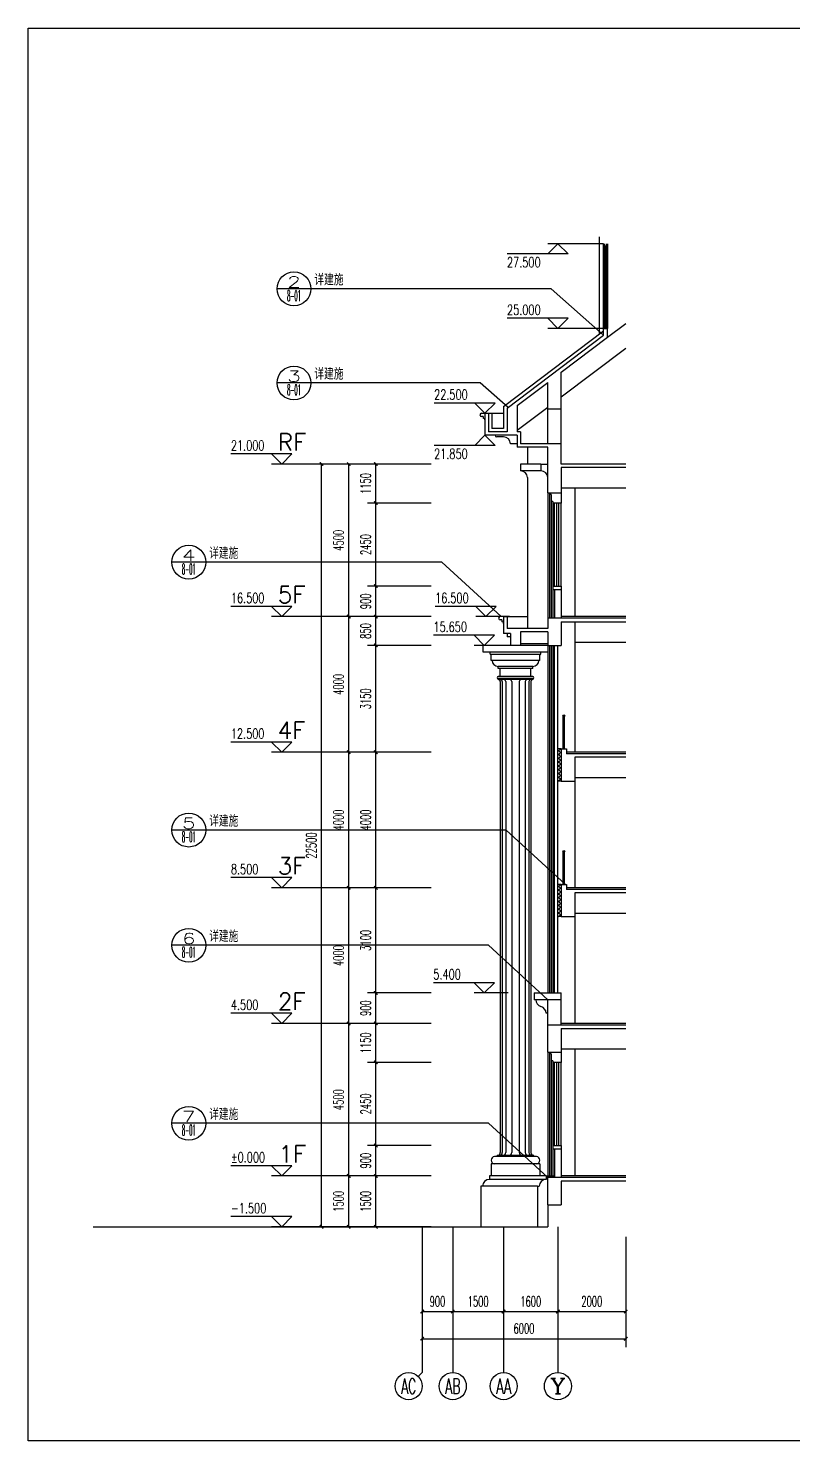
# Model space of a CAD drawing. Extents: x 0 to 125661, y -104936 to 8656.
# Drawn here: x 62723 to 85262, y -104936 to -63270 of the extents above; entities that cross this region are included whole.
import ezdxf
from ezdxf.enums import TextEntityAlignment as Align

# ---------------------------------------------------------------- set-up
doc = ezdxf.new("R2010")
doc.units = 0
doc.header["$LTSCALE"] = 800
doc.header["$MEASUREMENT"] = 0
doc.layers.get('0').update_dxf_attribs({"linetype": 'CONTINUOUS'})
doc.layers.get('Defpoints').update_dxf_attribs({"color": 1, "linetype": 'CONTINUOUS'})
for name, color, linetype in [('A-卫生间', 173, 'CONTINUOUS'), ('A-外窗', 145, 'CONTINUOUS'), ('A-立面看线', 117, 'CONTINUOUS'), ('A-装饰构件', 197, 'CONTINUOUS'), ('AXIS', 3, 'CONTINUOUS'), ('AXIS_TEXT', 7, 'CONTINUOUS'), ('DIM_ELEV', 3, 'CONTINUOUS'), ('DIM_IDEN', 3, 'CONTINUOUS'), ('PUB_DIM', 3, 'CONTINUOUS'), ('PUB_HATCH', 8, 'CONTINUOUS'), ('PUB_TEXT', 7, 'CONTINUOUS'), ('WALL', 50, 'CONTINUOUS'), ('WINDOW', 145, 'CONTINUOUS'), ('看线1', 7, 'CONTINUOUS'), ('门窗', 4, 'CONTINUOUS')]:
    doc.layers.add(name, color=color, linetype=linetype)
doc.styles.add('_TCH_AXIS', font='COMPLEX', dxfattribs={"bigfont": 'GBCBIG'})
doc.styles.add('_TCH_DIM', font='SIMPLEX', dxfattribs={"bigfont": 'GBCBIG'})
doc.styles.add('_TCH_LABEL', font='COMPLEX', dxfattribs={"bigfont": 'GBCBIG'})
doc.styles.add('COMPLEX', font='COMPLEX')
doc.styles.add('DIM_FONT', font='SIMPLEX.shx', dxfattribs={"width": 0.6})
doc.styles.get("Standard").update_dxf_attribs({"font": 'txt.shx'})
doc.dimstyles.new('DIMN', dxfattribs={"dimtxt": 300, "dimasz": 100, "dimexe": 250, "dimexo": 300, "dimgap": 150, "dimtad": 1, "dimdec": 0, "dimzin": 0, "dimdsep": 46, "dimtxsty": 'DIM_FONT', "dimblk": 'ARCHTICK', "dimcen": 0.09, "dimclrt": 7, "dimazin": 2, "dimtfac": 1, "dimtdec": 0, "dimtix": 1, "dimtmove": 2, "dimatfit": 3, "dimfxl": 0, "dimtolj": 1, "dimtzin": 0, "dimarcsym": 0})

# ---------------------------------------------------------------- blocks, each defined once
blk = doc.blocks.new('_ArchTick')
at = {"color": 0, "linetype": 'ByBlock', "const_width": 0.4}
blk.add_lwpolyline([(-0.5, -0.5), (0.5, 0.5)], dxfattribs=at)
blk = doc.blocks.new('*D899')
at = {"layer": 'Defpoints', "color": 0}
for p in [(72970, -97125), (74904, -97125), (74904, -98625)]:
    blk.add_point(p, dxfattribs=at)
at = {"layer": 'PUB_DIM', "color": 0, "lineweight": -2}
for p, q in [((74604, -97125), (72720, -97125)), ((72970, -98625), (72970, -97125)), ((74604, -98625), (72720, -98625))]:
    blk.add_line(p, q, dxfattribs=at)
at = {"layer": 'PUB_DIM', "color": 0, "lineweight": -2, "xscale": 100, "yscale": 100, "zscale": 100}
for p, rotation in [((72970, -97125), 90), ((72970, -98625), 270)]:
    blk.add_blockref('_ArchTick', p, dxfattribs=dict(at, rotation=rotation))
at = {"layer": 'PUB_DIM', "color": 7, "insert": (72670, -97875), "char_height": 300, "attachment_point": 5, "rotation": 90, "style": 'DIM_FONT'}
blk.add_mtext('\\A1;1500', dxfattribs=at)
blk = doc.blocks.new('*D900')
at = {"layer": 'Defpoints', "color": 0}
for p in [(72970, -96225), (74904, -96225), (74904, -97125)]:
    blk.add_point(p, dxfattribs=at)
at = {"layer": 'PUB_DIM', "color": 0, "lineweight": -2}
for p, q in [((74604, -96225), (72720, -96225)), ((72970, -97125), (72970, -96225)), ((74604, -97125), (72720, -97125))]:
    blk.add_line(p, q, dxfattribs=at)
at = {"layer": 'PUB_DIM', "color": 0, "lineweight": -2, "xscale": 100, "yscale": 100, "zscale": 100}
for p, rotation in [((72970, -96225), 90), ((72970, -97125), 270)]:
    blk.add_blockref('_ArchTick', p, dxfattribs=dict(at, rotation=rotation))
at = {"layer": 'PUB_DIM', "color": 7, "insert": (72670, -96675), "char_height": 300, "attachment_point": 5, "rotation": 90, "style": 'DIM_FONT'}
blk.add_mtext('\\A1;900', dxfattribs=at)
blk = doc.blocks.new('*D901')
at = {"layer": 'Defpoints', "color": 0}
for p in [(72970, -93775), (74904, -93775), (74904, -96225)]:
    blk.add_point(p, dxfattribs=at)
at = {"layer": 'PUB_DIM', "color": 0, "lineweight": -2}
for p, q in [((74604, -93775), (72720, -93775)), ((72970, -96225), (72970, -93775)), ((74604, -96225), (72720, -96225))]:
    blk.add_line(p, q, dxfattribs=at)
at = {"layer": 'PUB_DIM', "color": 0, "lineweight": -2, "xscale": 100, "yscale": 100, "zscale": 100}
for p, rotation in [((72970, -93775), 90), ((72970, -96225), 270)]:
    blk.add_blockref('_ArchTick', p, dxfattribs=dict(at, rotation=rotation))
at = {"layer": 'PUB_DIM', "color": 7, "insert": (72670, -95000), "char_height": 300, "attachment_point": 5, "rotation": 90, "style": 'DIM_FONT'}
blk.add_mtext('\\A1;2450', dxfattribs=at)
blk = doc.blocks.new('*D902')
at = {"layer": 'Defpoints', "color": 0}
for p in [(72970, -92625), (74904, -92625), (74904, -93775)]:
    blk.add_point(p, dxfattribs=at)
at = {"layer": 'PUB_DIM', "color": 0, "lineweight": -2}
for p, q in [((74604, -92625), (72720, -92625)), ((72970, -93775), (72970, -92625)), ((74604, -93775), (72720, -93775))]:
    blk.add_line(p, q, dxfattribs=at)
at = {"layer": 'PUB_DIM', "color": 0, "lineweight": -2, "xscale": 100, "yscale": 100, "zscale": 100}
for p, rotation in [((72970, -92625), 90), ((72970, -93775), 270)]:
    blk.add_blockref('_ArchTick', p, dxfattribs=dict(at, rotation=rotation))
at = {"layer": 'PUB_DIM', "color": 7, "insert": (72670, -93200), "char_height": 300, "attachment_point": 5, "rotation": 90, "style": 'DIM_FONT'}
blk.add_mtext('\\A1;1150', dxfattribs=at)
blk = doc.blocks.new('*D903')
at = {"layer": 'Defpoints', "color": 0}
for p in [(72970, -91725), (74904, -91725), (74904, -92625)]:
    blk.add_point(p, dxfattribs=at)
at = {"layer": 'PUB_DIM', "color": 0, "lineweight": -2}
for p, q in [((74604, -91725), (72720, -91725)), ((72970, -92625), (72970, -91725)), ((74604, -92625), (72720, -92625))]:
    blk.add_line(p, q, dxfattribs=at)
at = {"layer": 'PUB_DIM', "color": 0, "lineweight": -2, "xscale": 100, "yscale": 100, "zscale": 100}
for p, rotation in [((72970, -91725), 90), ((72970, -92625), 270)]:
    blk.add_blockref('_ArchTick', p, dxfattribs=dict(at, rotation=rotation))
at = {"layer": 'PUB_DIM', "color": 7, "insert": (72670, -92175), "char_height": 300, "attachment_point": 5, "rotation": 90, "style": 'DIM_FONT'}
blk.add_mtext('\\A1;900', dxfattribs=at)
blk = doc.blocks.new('*D904')
at = {"layer": 'Defpoints', "color": 0}
for p in [(72970, -88625), (74904, -88625), (74904, -91725)]:
    blk.add_point(p, dxfattribs=at)
at = {"layer": 'PUB_DIM', "color": 0, "lineweight": -2}
for p, q in [((74604, -88625), (72720, -88625)), ((72970, -91725), (72970, -88625)), ((74604, -91725), (72720, -91725))]:
    blk.add_line(p, q, dxfattribs=at)
at = {"layer": 'PUB_DIM', "color": 0, "lineweight": -2, "xscale": 100, "yscale": 100, "zscale": 100}
for p, rotation in [((72970, -88625), 90), ((72970, -91725), 270)]:
    blk.add_blockref('_ArchTick', p, dxfattribs=dict(at, rotation=rotation))
at = {"layer": 'PUB_DIM', "color": 7, "insert": (72670, -90175), "char_height": 300, "attachment_point": 5, "rotation": 90, "style": 'DIM_FONT'}
blk.add_mtext('\\A1;3100', dxfattribs=at)
blk = doc.blocks.new('*D905')
at = {"layer": 'Defpoints', "color": 0}
for p in [(72970, -84625), (74904, -84625), (74904, -88625)]:
    blk.add_point(p, dxfattribs=at)
at = {"layer": 'PUB_DIM', "color": 0, "lineweight": -2}
for p, q in [((74604, -84625), (72720, -84625)), ((72970, -88625), (72970, -84625)), ((74604, -88625), (72720, -88625))]:
    blk.add_line(p, q, dxfattribs=at)
at = {"layer": 'PUB_DIM', "color": 0, "lineweight": -2, "xscale": 100, "yscale": 100, "zscale": 100}
for p, rotation in [((72970, -84625), 90), ((72970, -88625), 270)]:
    blk.add_blockref('_ArchTick', p, dxfattribs=dict(at, rotation=rotation))
at = {"layer": 'PUB_DIM', "color": 7, "insert": (72670, -86625), "char_height": 300, "attachment_point": 5, "rotation": 90, "style": 'DIM_FONT'}
blk.add_mtext('\\A1;4000', dxfattribs=at)
blk = doc.blocks.new('*D906')
at = {"layer": 'Defpoints', "color": 0}
for p in [(72970, -81475), (74904, -81475), (74904, -84625)]:
    blk.add_point(p, dxfattribs=at)
at = {"layer": 'PUB_DIM', "color": 0, "lineweight": -2}
for p, q in [((74604, -81475), (72720, -81475)), ((72970, -84625), (72970, -81475)), ((74604, -84625), (72720, -84625))]:
    blk.add_line(p, q, dxfattribs=at)
at = {"layer": 'PUB_DIM', "color": 0, "lineweight": -2, "xscale": 100, "yscale": 100, "zscale": 100}
for p, rotation in [((72970, -81475), 90), ((72970, -84625), 270)]:
    blk.add_blockref('_ArchTick', p, dxfattribs=dict(at, rotation=rotation))
at = {"layer": 'PUB_DIM', "color": 7, "insert": (72670, -83050), "char_height": 300, "attachment_point": 5, "rotation": 90, "style": 'DIM_FONT'}
blk.add_mtext('\\A1;3150', dxfattribs=at)
blk = doc.blocks.new('*D907')
at = {"layer": 'Defpoints', "color": 0}
for p in [(72970, -80625), (74904, -80625), (74904, -81475)]:
    blk.add_point(p, dxfattribs=at)
at = {"layer": 'PUB_DIM', "color": 0, "lineweight": -2}
for p, q in [((74604, -80625), (72720, -80625)), ((72970, -81475), (72970, -80625)), ((74604, -81475), (72720, -81475))]:
    blk.add_line(p, q, dxfattribs=at)
at = {"layer": 'PUB_DIM', "color": 0, "lineweight": -2, "xscale": 100, "yscale": 100, "zscale": 100}
for p, rotation in [((72970, -80625), 90), ((72970, -81475), 270)]:
    blk.add_blockref('_ArchTick', p, dxfattribs=dict(at, rotation=rotation))
at = {"layer": 'PUB_DIM', "color": 7, "insert": (72670, -81050), "char_height": 300, "attachment_point": 5, "rotation": 90, "style": 'DIM_FONT'}
blk.add_mtext('\\A1;850', dxfattribs=at)
blk = doc.blocks.new('*D908')
at = {"layer": 'Defpoints', "color": 0}
for p in [(72970, -79725), (74904, -79725), (74904, -80625)]:
    blk.add_point(p, dxfattribs=at)
at = {"layer": 'PUB_DIM', "color": 0, "lineweight": -2}
for p, q in [((74604, -79725), (72720, -79725)), ((72970, -80625), (72970, -79725)), ((74604, -80625), (72720, -80625))]:
    blk.add_line(p, q, dxfattribs=at)
at = {"layer": 'PUB_DIM', "color": 0, "lineweight": -2, "xscale": 100, "yscale": 100, "zscale": 100}
for p, rotation in [((72970, -79725), 90), ((72970, -80625), 270)]:
    blk.add_blockref('_ArchTick', p, dxfattribs=dict(at, rotation=rotation))
at = {"layer": 'PUB_DIM', "color": 7, "insert": (72670, -80175), "char_height": 300, "attachment_point": 5, "rotation": 90, "style": 'DIM_FONT'}
blk.add_mtext('\\A1;900', dxfattribs=at)
blk = doc.blocks.new('*D909')
at = {"layer": 'Defpoints', "color": 0}
for p in [(72970, -77275), (74904, -77275), (74904, -79725)]:
    blk.add_point(p, dxfattribs=at)
at = {"layer": 'PUB_DIM', "color": 0, "lineweight": -2}
for p, q in [((74604, -77275), (72720, -77275)), ((72970, -79725), (72970, -77275)), ((74604, -79725), (72720, -79725))]:
    blk.add_line(p, q, dxfattribs=at)
at = {"layer": 'PUB_DIM', "color": 0, "lineweight": -2, "xscale": 100, "yscale": 100, "zscale": 100}
for p, rotation in [((72970, -77275), 90), ((72970, -79725), 270)]:
    blk.add_blockref('_ArchTick', p, dxfattribs=dict(at, rotation=rotation))
at = {"layer": 'PUB_DIM', "color": 7, "insert": (72670, -78500), "char_height": 300, "attachment_point": 5, "rotation": 90, "style": 'DIM_FONT'}
blk.add_mtext('\\A1;2450', dxfattribs=at)
blk = doc.blocks.new('*D910')
at = {"layer": 'Defpoints', "color": 0}
for p in [(72970, -76125), (74904, -76125), (74904, -77275)]:
    blk.add_point(p, dxfattribs=at)
at = {"layer": 'PUB_DIM', "color": 0, "lineweight": -2}
for p, q in [((74604, -76125), (72720, -76125)), ((72970, -77275), (72970, -76125)), ((74604, -77275), (72720, -77275))]:
    blk.add_line(p, q, dxfattribs=at)
at = {"layer": 'PUB_DIM', "color": 0, "lineweight": -2, "xscale": 100, "yscale": 100, "zscale": 100}
for p, rotation in [((72970, -76125), 90), ((72970, -77275), 270)]:
    blk.add_blockref('_ArchTick', p, dxfattribs=dict(at, rotation=rotation))
at = {"layer": 'PUB_DIM', "color": 7, "insert": (72670, -76700), "char_height": 300, "attachment_point": 5, "rotation": 90, "style": 'DIM_FONT'}
blk.add_mtext('\\A1;1150', dxfattribs=at)
blk = doc.blocks.new('*D911')
at = {"layer": 'Defpoints', "color": 0}
for p in [(72170, -97125), (74104, -97125), (74104, -98625)]:
    blk.add_point(p, dxfattribs=at)
at = {"layer": 'PUB_DIM', "color": 0, "lineweight": -2}
for p, q in [((73804, -97125), (71920, -97125)), ((72170, -98625), (72170, -97125)), ((73804, -98625), (71920, -98625))]:
    blk.add_line(p, q, dxfattribs=at)
at = {"layer": 'PUB_DIM', "color": 0, "lineweight": -2, "xscale": 100, "yscale": 100, "zscale": 100}
for p, rotation in [((72170, -97125), 90), ((72170, -98625), 270)]:
    blk.add_blockref('_ArchTick', p, dxfattribs=dict(at, rotation=rotation))
at = {"layer": 'PUB_DIM', "color": 7, "insert": (71870, -97875), "char_height": 300, "attachment_point": 5, "rotation": 90, "style": 'DIM_FONT'}
blk.add_mtext('\\A1;1500', dxfattribs=at)
blk = doc.blocks.new('*D912')
at = {"layer": 'Defpoints', "color": 0}
for p in [(72170, -92625), (74104, -92625), (74104, -97125)]:
    blk.add_point(p, dxfattribs=at)
at = {"layer": 'PUB_DIM', "color": 0, "lineweight": -2}
for p, q in [((73804, -92625), (71920, -92625)), ((72170, -97125), (72170, -92625)), ((73804, -97125), (71920, -97125))]:
    blk.add_line(p, q, dxfattribs=at)
at = {"layer": 'PUB_DIM', "color": 0, "lineweight": -2, "xscale": 100, "yscale": 100, "zscale": 100}
for p, rotation in [((72170, -92625), 90), ((72170, -97125), 270)]:
    blk.add_blockref('_ArchTick', p, dxfattribs=dict(at, rotation=rotation))
at = {"layer": 'PUB_DIM', "color": 7, "insert": (71870, -94875), "char_height": 300, "attachment_point": 5, "rotation": 90, "style": 'DIM_FONT'}
blk.add_mtext('\\A1;4500', dxfattribs=at)
blk = doc.blocks.new('*D913')
at = {"layer": 'Defpoints', "color": 0}
for p in [(72170, -88625), (74104, -88625), (74104, -92625)]:
    blk.add_point(p, dxfattribs=at)
at = {"layer": 'PUB_DIM', "color": 0, "lineweight": -2}
for p, q in [((73804, -88625), (71920, -88625)), ((72170, -92625), (72170, -88625)), ((73804, -92625), (71920, -92625))]:
    blk.add_line(p, q, dxfattribs=at)
at = {"layer": 'PUB_DIM', "color": 0, "lineweight": -2, "xscale": 100, "yscale": 100, "zscale": 100}
for p, rotation in [((72170, -88625), 90), ((72170, -92625), 270)]:
    blk.add_blockref('_ArchTick', p, dxfattribs=dict(at, rotation=rotation))
at = {"layer": 'PUB_DIM', "color": 7, "insert": (71870, -90625), "char_height": 300, "attachment_point": 5, "rotation": 90, "style": 'DIM_FONT'}
blk.add_mtext('\\A1;4000', dxfattribs=at)
blk = doc.blocks.new('*D914')
at = {"layer": 'Defpoints', "color": 0}
for p in [(72170, -84625), (74104, -84625), (74104, -88625)]:
    blk.add_point(p, dxfattribs=at)
at = {"layer": 'PUB_DIM', "color": 0, "lineweight": -2}
for p, q in [((73804, -84625), (71920, -84625)), ((72170, -88625), (72170, -84625)), ((73804, -88625), (71920, -88625))]:
    blk.add_line(p, q, dxfattribs=at)
at = {"layer": 'PUB_DIM', "color": 0, "lineweight": -2, "xscale": 100, "yscale": 100, "zscale": 100}
for p, rotation in [((72170, -84625), 90), ((72170, -88625), 270)]:
    blk.add_blockref('_ArchTick', p, dxfattribs=dict(at, rotation=rotation))
at = {"layer": 'PUB_DIM', "color": 7, "insert": (71870, -86625), "char_height": 300, "attachment_point": 5, "rotation": 90, "style": 'DIM_FONT'}
blk.add_mtext('\\A1;4000', dxfattribs=at)
blk = doc.blocks.new('*D915')
at = {"layer": 'Defpoints', "color": 0}
for p in [(72170, -80625), (74104, -80625), (74104, -84625)]:
    blk.add_point(p, dxfattribs=at)
at = {"layer": 'PUB_DIM', "color": 0, "lineweight": -2}
for p, q in [((73804, -80625), (71920, -80625)), ((72170, -84625), (72170, -80625)), ((73804, -84625), (71920, -84625))]:
    blk.add_line(p, q, dxfattribs=at)
at = {"layer": 'PUB_DIM', "color": 0, "lineweight": -2, "xscale": 100, "yscale": 100, "zscale": 100}
for p, rotation in [((72170, -80625), 90), ((72170, -84625), 270)]:
    blk.add_blockref('_ArchTick', p, dxfattribs=dict(at, rotation=rotation))
at = {"layer": 'PUB_DIM', "color": 7, "insert": (71870, -82625), "char_height": 300, "attachment_point": 5, "rotation": 90, "style": 'DIM_FONT'}
blk.add_mtext('\\A1;4000', dxfattribs=at)
blk = doc.blocks.new('*D916')
at = {"layer": 'Defpoints', "color": 0}
for p in [(72170, -76125), (74104, -76125), (74104, -80625)]:
    blk.add_point(p, dxfattribs=at)
at = {"layer": 'PUB_DIM', "color": 0, "lineweight": -2}
for p, q in [((73804, -76125), (71920, -76125)), ((72170, -80625), (72170, -76125)), ((73804, -80625), (71920, -80625))]:
    blk.add_line(p, q, dxfattribs=at)
at = {"layer": 'PUB_DIM', "color": 0, "lineweight": -2, "xscale": 100, "yscale": 100, "zscale": 100}
for p, rotation in [((72170, -76125), 90), ((72170, -80625), 270)]:
    blk.add_blockref('_ArchTick', p, dxfattribs=dict(at, rotation=rotation))
at = {"layer": 'PUB_DIM', "color": 7, "insert": (71870, -78375), "char_height": 300, "attachment_point": 5, "rotation": 90, "style": 'DIM_FONT'}
blk.add_mtext('\\A1;4500', dxfattribs=at)
blk = doc.blocks.new('*D917')
at = {"layer": 'Defpoints', "color": 0}
for p in [(71370, -76125), (74192, -76125), (74192, -98625)]:
    blk.add_point(p, dxfattribs=at)
at = {"layer": 'PUB_DIM', "color": 0, "lineweight": -2}
for p, q in [((73892, -76125), (71120, -76125)), ((71370, -98625), (71370, -76125)), ((73892, -98625), (71120, -98625))]:
    blk.add_line(p, q, dxfattribs=at)
at = {"layer": 'PUB_DIM', "color": 0, "lineweight": -2, "xscale": 100, "yscale": 100, "zscale": 100}
for p, rotation in [((71370, -76125), 90), ((71370, -98625), 270)]:
    blk.add_blockref('_ArchTick', p, dxfattribs=dict(at, rotation=rotation))
at = {"layer": 'PUB_DIM', "color": 7, "insert": (71070, -87375), "char_height": 300, "attachment_point": 5, "rotation": 90, "style": 'DIM_FONT'}
blk.add_mtext('\\A1;22500', dxfattribs=at)
blk = doc.blocks.new('*D918')
at = {"layer": 'AXIS', "color": 0, "lineweight": -2}
for p, q in [((78338, -98925), (78338, -101375)), ((80338, -98925), (80338, -101375)), ((78338, -101125), (80338, -101125))]:
    blk.add_line(p, q, dxfattribs=at)
at = {"layer": 'Defpoints', "color": 0}
for p in [(78338, -98625), (80338, -98625), (80338, -101125)]:
    blk.add_point(p, dxfattribs=at)
at = {"layer": 'AXIS', "color": 0, "lineweight": -2, "xscale": 100, "yscale": 100, "zscale": 100, "rotation": 180}
blk.add_blockref('_ArchTick', (78338, -101125), dxfattribs=at)
at = {"layer": 'AXIS', "color": 0, "lineweight": -2, "xscale": 100, "yscale": 100, "zscale": 100}
blk.add_blockref('_ArchTick', (80338, -101125), dxfattribs=at)
at = {"layer": 'AXIS', "color": 7, "insert": (79338, -100825), "char_height": 300, "attachment_point": 5, "style": 'DIM_FONT'}
blk.add_mtext('\\A1;2000', dxfattribs=at)
blk = doc.blocks.new('*D919')
at = {"layer": 'AXIS', "color": 0, "lineweight": -2}
for p, q in [((76738, -98925), (76738, -101375)), ((78338, -98925), (78338, -101375)), ((76738, -101125), (78338, -101125))]:
    blk.add_line(p, q, dxfattribs=at)
at = {"layer": 'Defpoints', "color": 0}
for p in [(76738, -98625), (78338, -98625), (78338, -101125)]:
    blk.add_point(p, dxfattribs=at)
at = {"layer": 'AXIS', "color": 0, "lineweight": -2, "xscale": 100, "yscale": 100, "zscale": 100, "rotation": 180}
blk.add_blockref('_ArchTick', (76738, -101125), dxfattribs=at)
at = {"layer": 'AXIS', "color": 0, "lineweight": -2, "xscale": 100, "yscale": 100, "zscale": 100}
blk.add_blockref('_ArchTick', (78338, -101125), dxfattribs=at)
at = {"layer": 'AXIS', "color": 7, "insert": (77538, -100825), "char_height": 300, "attachment_point": 5, "style": 'DIM_FONT'}
blk.add_mtext('\\A1;1600', dxfattribs=at)
blk = doc.blocks.new('*D920')
at = {"layer": 'AXIS', "color": 0, "lineweight": -2}
for p, q in [((75238, -98925), (75238, -101375)), ((76738, -98925), (76738, -101375)), ((75238, -101125), (76738, -101125))]:
    blk.add_line(p, q, dxfattribs=at)
at = {"layer": 'Defpoints', "color": 0}
for p in [(75238, -98625), (76738, -98625), (76738, -101125)]:
    blk.add_point(p, dxfattribs=at)
at = {"layer": 'AXIS', "color": 0, "lineweight": -2, "xscale": 100, "yscale": 100, "zscale": 100, "rotation": 180}
blk.add_blockref('_ArchTick', (75238, -101125), dxfattribs=at)
at = {"layer": 'AXIS', "color": 0, "lineweight": -2, "xscale": 100, "yscale": 100, "zscale": 100}
blk.add_blockref('_ArchTick', (76738, -101125), dxfattribs=at)
at = {"layer": 'AXIS', "color": 7, "insert": (75988, -100825), "char_height": 300, "attachment_point": 5, "style": 'DIM_FONT'}
blk.add_mtext('\\A1;1500', dxfattribs=at)
blk = doc.blocks.new('*D921')
at = {"layer": 'AXIS', "color": 0, "lineweight": -2}
for p, q in [((74338, -98925), (74338, -101375)), ((75238, -98925), (75238, -101375)), ((74338, -101125), (75238, -101125))]:
    blk.add_line(p, q, dxfattribs=at)
at = {"layer": 'Defpoints', "color": 0}
for p in [(74338, -98625), (75238, -98625), (75238, -101125)]:
    blk.add_point(p, dxfattribs=at)
at = {"layer": 'AXIS', "color": 0, "lineweight": -2, "xscale": 100, "yscale": 100, "zscale": 100, "rotation": 180}
blk.add_blockref('_ArchTick', (74338, -101125), dxfattribs=at)
at = {"layer": 'AXIS', "color": 0, "lineweight": -2, "xscale": 100, "yscale": 100, "zscale": 100}
blk.add_blockref('_ArchTick', (75238, -101125), dxfattribs=at)
at = {"layer": 'AXIS', "color": 7, "insert": (74788, -100825), "char_height": 300, "attachment_point": 5, "style": 'DIM_FONT'}
blk.add_mtext('\\A1;900', dxfattribs=at)
blk = doc.blocks.new('*D922')
at = {"layer": 'AXIS', "color": 0, "lineweight": -2}
for p, q in [((74338, -98925), (74338, -102175)), ((80338, -98925), (80338, -102175)), ((74338, -101925), (80338, -101925))]:
    blk.add_line(p, q, dxfattribs=at)
at = {"layer": 'Defpoints', "color": 0}
for p in [(74338, -98625), (80338, -98625), (80338, -101925)]:
    blk.add_point(p, dxfattribs=at)
at = {"layer": 'AXIS', "color": 0, "lineweight": -2, "xscale": 100, "yscale": 100, "zscale": 100, "rotation": 180}
blk.add_blockref('_ArchTick', (74338, -101925), dxfattribs=at)
at = {"layer": 'AXIS', "color": 0, "lineweight": -2, "xscale": 100, "yscale": 100, "zscale": 100}
blk.add_blockref('_ArchTick', (80338, -101925), dxfattribs=at)
at = {"layer": 'AXIS', "color": 7, "insert": (77338, -101625), "char_height": 300, "attachment_point": 5, "style": 'DIM_FONT'}
blk.add_mtext('\\A1;6000', dxfattribs=at)
blk = doc.blocks.new('_AXISO')
blk.add_circle((0, 0), 0.5)
at = {"layer": 'AXIS_TEXT', "style": 'COMPLEX', "width": 1.041667}
blk.add_attdef('A', text='', height=0.56, dxfattribs=at).set_placement((-0.25, -0.28), (0.25, -0.28), align=Align.FIT)

msp = doc.modelspace()

# ---------------------------------------------------------------- hatches: boundary and pattern name
at = {"layer": 'PUB_HATCH'}
h = msp.add_hatch(dxfattribs=at)
h.set_pattern_fill('ANSI37', color=256, scale=50, style=0)
h.set_pattern_definition([(135, (-37593.19, 90309.87), (56.1266, 56.1266), []), (45, (-37593.19, 90309.87), (56.1266, -56.1266), [])])
h.paths.add_polyline_path([(78438.5, -84525), (78338.5, -84525), (78338.5, -85475), (78438.5, -85475)])
h = msp.add_hatch(dxfattribs=at)
h.set_pattern_fill('ANSI37', color=256, scale=50, style=0)
h.set_pattern_definition([(135, (-37593.19, 86309.87), (56.1266, 56.1266), []), (45, (-37593.19, 86309.87), (56.1266, -56.1266), [])])
h.paths.add_polyline_path([(78438.5, -88525), (78338.5, -88525), (78338.5, -89475), (78438.5, -89475)])

# ---------------------------------------------------------------- linework, layer by layer
for p, q in [((78438.5, -84525), (78338.5, -84525)), ((78438.5, -85475), (78338.5, -85475)), ((78438.5, -88525), (78338.5, -88525)), ((78438.5, -89475), (78338.5, -89475)), ((77988.5, -97125), (78238.5, -97125))]:
    msp.add_line(p, q)
at = {"layer": 'A-卫生间'}
for p, q in [((79804.8, -72384.2), (80338.5, -71981)), ((78438.5, -74143.5), (80338.5, -72707.9)), ((77138.5, -75125.7), (78038.5, -74445.7)), ((76288.5, -74625), (76738.5, -74625)), ((78438.5, -76825), (80338.5, -76825)), ((78838.5, -76825), (78838.5, -80625)), ((80338.5, -80625), (78438.5, -80625)), ((78838.5, -80775), (78838.5, -84625)), ((78838.5, -81375), (80338.5, -81375)), ((78493.5, -84525), (78493.5, -83565)), ((78533.5, -84525), (78533.5, -83565)), ((80338.5, -84625), (78588.5, -84625)), ((78838.5, -85375), (80338.5, -85375)), ((78838.5, -85475), (78838.5, -88625)), ((78493.5, -88525), (78493.5, -87565)), ((78533.5, -88525), (78533.5, -87565)), ((80338.5, -88625), (78588.5, -88625)), ((78838.5, -89375), (80338.5, -89375)), ((78838.5, -89475), (78838.5, -92625)), ((80338.5, -92625), (78438.5, -92625)), ((78438.5, -93375), (80338.5, -93375)), ((78838.5, -93375), (78838.5, -97125)), ((80338.5, -97125), (78438.5, -97125))]:
    msp.add_line(p, q, dxfattribs=at)
at = {"layer": 'A-卫生间', "const_width": 8}
for points in [[(78498.5, -83675), (78528.5, -83675)], [(78498.5, -83825), (78528.5, -83825)], [(78498.5, -83975), (78528.5, -83975)], [(78498.5, -84125), (78528.5, -84125)], [(78498.5, -84275), (78528.5, -84275)], [(78498.5, -84425), (78528.5, -84425)], [(78498.5, -87675), (78528.5, -87675)], [(78498.5, -87825), (78528.5, -87825)], [(78498.5, -87975), (78528.5, -87975)], [(78498.5, -88125), (78528.5, -88125)], [(78498.5, -88275), (78528.5, -88275)], [(78498.5, -88425), (78528.5, -88425)]]:
    msp.add_lwpolyline(points, dxfattribs=at)
at = {"layer": 'A-卫生间'}
for centre in [(78513.5, -83550), (78513.5, -87550)]:
    msp.add_circle(centre, 25, dxfattribs=at)
at = {"layer": 'A-外窗'}
for p, q in [((78238.5, -79725), (78238.5, -77275)), ((78308.5, -79725), (78308.5, -77275)), ((78368.5, -79725), (78368.5, -77275)), ((78438.5, -79725), (78438.5, -77275)), ((78238.5, -91725), (78238.5, -81475)), ((78338.5, -91725), (78338.5, -81475)), ((78238.5, -96225), (78238.5, -93775)), ((78308.5, -96225), (78308.5, -93775)), ((78368.5, -96225), (78368.5, -93775)), ((78438.5, -96225), (78438.5, -93775))]:
    msp.add_line(p, q, dxfattribs=at)
at = {"layer": 'A-立面看线'}
for p, q in [((79554.8, -69424.6), (79554.8, -72297.4)), ((79684.8, -72124.6), (79684.8, -69624.6)), ((79804.8, -69624.6), (79804.8, -72124.6)), ((76738.5, -74425.2), (79684.8, -72199.1)), ((76738.5, -74425.2), (76738.5, -75075)), ((76388.5, -74625), (76388.5, -75075)), ((76738.5, -75075), (76388.5, -75075)), ((77438.5, -75625), (77438.5, -76125)), ((77838.5, -76125), (77238.5, -76125)), ((77238.5, -76125), (77238.5, -76325)), ((77838.5, -76325), (77238.5, -76325)), ((77438.5, -76525), (77438.5, -80975)), ((76838.3, -80625), (77438.5, -80625)), ((76138.1, -81675), (76138.1, -81475)), ((78038.5, -81475), (76138.1, -81475)), ((78038.5, -81425), (77238.3, -81425)), ((78038.8, -81675), (76138.1, -81675)), ((76338.1, -81735), (76338.1, -81675)), ((76338.1, -81735), (77838.8, -81735)), ((76368.1, -81915), (76368.1, -81765)), ((77808.8, -81915), (76368.1, -81915)), ((77808.8, -81915), (77808.8, -81765)), ((77838.8, -81735), (77838.8, -81675)), ((77598.8, -82095), (76578.1, -82095)), ((76578.1, -82155), (76578.1, -82095)), ((77598.8, -82155), (76578.1, -82155)), ((77597.8, -82395), (76579.1, -82395)), ((77597.8, -82455), (76579.1, -82455)), ((76579.1, -82455), (76579.1, -82485)), ((77597.8, -82485), (76579.1, -82485)), ((76638.5, -82395), (76638.5, -82155)), ((77538.5, -82395), (77538.5, -82155)), ((77597.8, -82455), (77597.8, -82485)), ((77598.8, -82155), (77598.8, -82095)), ((76638.5, -82536.2), (76638.5, -96435)), ((76697.3, -82536.2), (76697.3, -96435)), ((76800.2, -82536.2), (76800.2, -96435)), ((76976.6, -82536.2), (76976.6, -96435)), ((77200.4, -82536.2), (77200.4, -96435)), ((77376.8, -82536.2), (77376.8, -96435)), ((77479.7, -82536.2), (77479.7, -96435)), ((77538.5, -82536.2), (77538.5, -96435)), ((77703.5, -96555), (76473.5, -96555)), ((76548.5, -96555), (76548.5, -96525)), ((77628.5, -96525), (76548.5, -96525)), ((77628.5, -96555), (77628.5, -96525)), ((77808.5, -96765), (76368.5, -96765)), ((76368.5, -96765), (76368.5, -97125)), ((77808.5, -96765), (77808.5, -97125)), ((76068.5, -97425), (76068.5, -98625)), ((77738.5, -97425), (76068.5, -97425)), ((77988.5, -97125), (76318.5, -97125)), ((76318.5, -97125), (76318.5, -97225)), ((77988.5, -97225), (76318.5, -97225))]:
    msp.add_line(p, q, dxfattribs=at)
for centre, radius, start, end in [((77238.5, -76525), 200, 0, 90), ((76338.1, -81765), 30, 0, 90.00033), ((76578.1, -81915), 180, 180, 270), ((77598.8, -81915), 180, 270, 0), ((77838.8, -81765), 30, 89.99967, 180), ((76579.1, -82425), 30, 90, 270), ((76579.1, -82545), 60, 8.47905, 90), ((76637.9, -82545), 60, 8.47905, 90), ((76740.8, -82545), 60, 8.47905, 90), ((76917.2, -82545), 60, 8.47905, 90), ((77259.7, -82545), 60, 90, 171.52095), ((77436.1, -82545), 60, 90, 171.52095), ((77539, -82545), 60, 90, 171.52095), ((77597.8, -82545), 60, 90, 171.52095), ((77597.8, -82425), 30, 270, 90), ((76473.5, -96660), 105, 90, 270), ((76548.5, -96435), 90, 270, 0), ((76607.3, -96435), 90, 270, 0), ((76710.2, -96435), 90, 270, 0), ((76886.6, -96435), 90, 270, 0), ((77290.4, -96435), 90, 180, 270), ((77466.8, -96435), 90, 180, 270), ((77569.7, -96435), 90, 180, 270), ((77628.5, -96435), 90, 180, 270), ((77703.5, -96660), 105, 270, 90), ((76318.5, -97425), 200, 90, 180)]:
    msp.add_arc(centre, radius, start, end, dxfattribs=at)
at = {"layer": 'A-装饰构件'}
for p, q in [((78038.5, -76975), (78038.5, -80675)), ((78088.5, -77025), (78088.5, -80675)), ((78138.5, -77225), (78138.5, -80675)), ((78188.5, -77275), (78188.5, -79725)), ((78188.5, -79825), (78188.5, -80675)), ((78038.5, -81475), (78038.5, -91725)), ((78088.5, -81475), (78088.5, -91725)), ((78138.5, -81475), (78138.5, -91725)), ((78188.5, -81475), (78188.5, -91725)), ((78038.5, -93475), (78038.5, -97125)), ((78088.5, -93525), (78088.5, -97125)), ((78138.5, -93725), (78138.5, -97125)), ((78188.5, -93775), (78188.5, -96225)), ((78188.5, -96325), (78188.5, -97125))]:
    msp.add_line(p, q, dxfattribs=at)
at = {"layer": 'AXIS'}
for p, q in [((74338.5, -98625), (74338.5, -102925)), ((75238.5, -98625), (75238.5, -102925)), ((76738.5, -98625), (76738.5, -102925)), ((78338.5, -98625), (78338.5, -102925)), ((74221.3, -103042.2), (74338.5, -102925))]:
    msp.add_line(p, q, dxfattribs=at)
at = {"layer": 'DIM_ELEV'}
for p, q in [((78638.5, -69924.6), (76838.5, -69924.6)), ((78338.5, -69624.6), (78038.5, -69924.6)), ((79684.8, -69624.6), (78038.5, -69624.6)), ((78338.5, -69624.6), (78638.5, -69924.6)), ((78638.5, -71824.6), (76838.5, -71824.6)), ((78338.5, -72124.6), (78038.5, -71824.6)), ((78338.5, -72124.6), (78638.5, -71824.6)), ((79684.8, -72124.6), (78038.5, -72124.6)), ((76488.5, -74325), (74688.5, -74325)), ((76188.5, -74625), (75888.5, -74325)), ((76188.5, -74625), (76488.5, -74325)), ((76188.5, -75275), (75888.5, -75575)), ((76188.5, -75275), (76488.5, -75575)), ((70497.4, -75825), (68697.4, -75825)), ((70197.4, -76125), (69897.4, -75825)), ((70197.4, -76125), (70497.4, -75825)), ((76488.5, -75575), (74688.5, -75575)), ((71919.5, -76125), (69897.4, -76125)), ((70497.4, -80325), (68697.4, -80325)), ((70197.4, -80625), (69897.4, -80325)), ((70197.4, -80625), (70497.4, -80325)), ((76517, -80325), (74717, -80325)), ((76217, -80625), (75917, -80325)), ((76217, -80625), (76517, -80325)), ((71919.5, -80625), (69897.4, -80625)), ((76913, -80625), (75917, -80625)), ((76467.1, -81175), (74667.1, -81175)), ((76167.1, -81475), (75867.1, -81175)), ((76167.1, -81475), (76467.1, -81175)), ((76863.1, -81475), (75867.1, -81475)), ((70497.4, -84325), (68697.4, -84325)), ((70197.4, -84625), (69897.4, -84325)), ((70197.4, -84625), (70497.4, -84325)), ((71919.5, -84625), (69897.4, -84625)), ((70497.4, -88325), (68697.4, -88325)), ((70197.4, -88625), (69897.4, -88325)), ((70197.4, -88625), (70497.4, -88325)), ((71919.5, -88625), (69897.4, -88625)), ((76467.1, -91425), (74667.1, -91425)), ((76167.1, -91725), (75867.1, -91425)), ((76167.1, -91725), (76467.1, -91425)), ((76867.1, -91725), (75867.1, -91725)), ((70497.4, -92325), (68697.4, -92325)), ((70197.4, -92625), (69897.4, -92325)), ((70197.4, -92625), (70497.4, -92325)), ((71919.5, -92625), (69897.4, -92625)), ((70497.4, -96825), (68697.4, -96825)), ((70197.4, -97125), (69897.4, -96825)), ((70197.4, -97125), (70497.4, -96825)), ((71919.5, -97125), (69897.4, -97125)), ((70497.4, -98325), (68697.4, -98325)), ((70197.4, -98625), (69897.4, -98325)), ((70197.4, -98625), (70497.4, -98325)), ((71919.5, -98625), (69897.4, -98625))]:
    msp.add_line(p, q, dxfattribs=at)
at = {"layer": 'DIM_IDEN', "color": 0}
for p, q in [((71056.6, -70956.2), (70056.6, -70956.2)), ((78137, -70956.2), (71056.6, -70956.2)), ((79684.8, -72324.5), (78137, -70956.2)), ((71056.6, -73733.8), (70056.6, -73733.8)), ((76045.7, -73733.8), (71056.6, -73733.8)), ((76868.5, -74452.4), (76045.7, -73733.8)), ((67955.2, -79021.3), (66955.2, -79021.3)), ((74917.6, -79021.3), (67955.2, -79021.3)), ((76664.2, -80625), (74917.6, -79021.3)), ((67955.2, -86921.3), (66955.2, -86921.3)), ((76812.8, -86921.3), (67955.2, -86921.3)), ((78559.2, -88525), (76812.8, -86921.3)), ((67955.2, -90321.3), (66955.2, -90321.3)), ((76292.1, -90321.3), (67955.2, -90321.3)), ((78038.5, -91925), (76292.1, -90321.3)), ((67955.2, -95571.3), (66955.2, -95571.3)), ((76292.1, -95571.3), (67955.2, -95571.3)), ((78038.5, -97175), (76292.1, -95571.3))]:
    msp.add_line(p, q, dxfattribs=at)
for centre, radius in [((70556.6, -70956.2), 500), ((79684.8, -72324.5), 0), ((70556.6, -73733.8), 500), ((76868.5, -74452.4), 0), ((67455.2, -79021.3), 500), ((76664.2, -80625), 0), ((67455.2, -86921.3), 500), ((78559.2, -88525), 0), ((67455.2, -90321.3), 500), ((78038.5, -91925), 0), ((67455.2, -95571.3), 500), ((78038.5, -97175), 0)]:
    msp.add_circle(centre, radius, dxfattribs=at)
at = {"layer": 'PUB_HATCH', "color": 1}
msp.add_lwpolyline([(62723.1, -63269.7), (110036.2, -63269.7), (110036.2, -104935.6), (62723.1, -104935.6)], close=True, dxfattribs=at)
at = {"layer": 'WALL'}
for p, q in [((76838.5, -74475), (79684.8, -72324.5)), ((78438.5, -73416.5), (79804.8, -72384.2)), ((79684.8, -72324.5), (79684.8, -72124.6)), ((79684.8, -72124.6), (79804.8, -72124.6)), ((79804.8, -72384.2), (79804.8, -72124.6)), ((77138.5, -74398.8), (78038.5, -73718.8)), ((78038.5, -75525), (78038.5, -73718.8)), ((78438.5, -76125), (78438.5, -73416.5)), ((76838.5, -74475), (76838.5, -75175)), ((77138.5, -74398.8), (77138.5, -75175)), ((78038.5, -74493.7), (78438.5, -74493.7)), ((76188.5, -74625), (76188.5, -75275)), ((76188.5, -74625), (76288.5, -74625)), ((76288.5, -74625), (76288.5, -75175)), ((77138.5, -75275), (76188.5, -75275)), ((76838.5, -75175), (76288.5, -75175)), ((77238.5, -75175), (77138.5, -75175)), ((77138.5, -75275), (77138.5, -75625)), ((77238.5, -75175), (77238.5, -75525)), ((78038.5, -75625), (77138.5, -75625)), ((78438.5, -75525), (77238.5, -75525)), ((78038.5, -76975), (78038.5, -75625)), ((80338.5, -76125), (78438.5, -76125)), ((78438.5, -76225), (78438.5, -77275)), ((80338.5, -76225), (78438.5, -76225)), ((78038.5, -76975), (78438.5, -76975)), ((78088.5, -76975), (78088.5, -77025)), ((78138.5, -77025), (78088.5, -77025)), ((78138.5, -77025), (78138.5, -77225)), ((78188.5, -77225), (78138.5, -77225)), ((78188.5, -77225), (78188.5, -77275)), ((78438.5, -77275), (78188.5, -77275)), ((78188.5, -79725), (78438.5, -79725)), ((78188.5, -79725), (78188.5, -79825)), ((78188.5, -79825), (78438.5, -79825)), ((78238.5, -79825), (78238.5, -80675)), ((78438.5, -79725), (78438.5, -80675)), ((76738.5, -80625), (76738.5, -81125)), ((76738.5, -80625), (76838.3, -80625)), ((76838.3, -80625), (76838.3, -80975)), ((78038.5, -80675), (78038.5, -80975)), ((80338.5, -80675), (78038.5, -80675)), ((78438.5, -80775), (80338.5, -80775)), ((78438.5, -80775), (78438.5, -81475)), ((76938.3, -81125), (76738.5, -81125)), ((78038.5, -80975), (76838.3, -80975)), ((76938.3, -81125), (76938.3, -81475)), ((77238.3, -81075), (77238.3, -81475)), ((78038.5, -81075), (77238.3, -81075)), ((78038.5, -81075), (78038.5, -81475)), ((77238.3, -81475), (76938.3, -81475)), ((78038.5, -81475), (78438.5, -81475)), ((78438.5, -84525), (78438.5, -85475)), ((78438.5, -84525), (78588.5, -84525)), ((78588.5, -84525), (78588.5, -84675)), ((80338.5, -84675), (78588.5, -84675)), ((78838.5, -84775), (78838.5, -85475)), ((80338.5, -84775), (78838.5, -84775)), ((78438.5, -85475), (78838.5, -85475)), ((78438.5, -88525), (78438.5, -89475)), ((78438.5, -88525), (78588.5, -88525)), ((78588.5, -88525), (78588.5, -88675)), ((80338.5, -88675), (78588.5, -88675)), ((78838.5, -88775), (78838.5, -89475)), ((80338.5, -88775), (78838.5, -88775)), ((78438.5, -89475), (78838.5, -89475)), ((77638.5, -91725), (78438.5, -91725)), ((77638.5, -91725), (77638.5, -91925)), ((78438.5, -91925), (77638.5, -91925)), ((78038.5, -93475), (78038.5, -91925)), ((78438.5, -92675), (78438.5, -91725)), ((80338.5, -92675), (78038.5, -92675)), ((78438.5, -92775), (78438.5, -93775)), ((78438.5, -92775), (80338.5, -92775)), ((78038.5, -93475), (78438.5, -93475)), ((78088.5, -93475), (78088.5, -93525)), ((78138.5, -93525), (78088.5, -93525)), ((78138.5, -93525), (78138.5, -93725)), ((78188.5, -93725), (78138.5, -93725)), ((78188.5, -93725), (78188.5, -93775)), ((78438.5, -93775), (78188.5, -93775)), ((78188.5, -96225), (78438.5, -96225)), ((78188.5, -96225), (78188.5, -96325)), ((78438.5, -96225), (78438.5, -97175)), ((78188.5, -96325), (78438.5, -96325)), ((78238.5, -96325), (78238.5, -97175)), ((80338.5, -97175), (78038.5, -97175)), ((78038.5, -97975), (78038.5, -97175)), ((78438.5, -97275), (78438.5, -97975)), ((80338.5, -97275), (78438.5, -97275)), ((78038.5, -97975), (78038.5, -98625)), ((78038.5, -97975), (78438.5, -97975)), ((64638.5, -98624.7), (78038.5, -98624.7))]:
    msp.add_line(p, q, dxfattribs=at)
at = {"layer": 'WINDOW'}
for p, q in [((79719.8, -72124.6), (79719.8, -69624.6)), ((79769.8, -69624.6), (79769.8, -72124.6)), ((79719.8, -72074.6), (79737.3, -72074.6)), ((79723.8, -72078.6), (79733.3, -72078.6)), ((79723.8, -72120.6), (79723.8, -72078.6)), ((79733.3, -72078.6), (79733.3, -72098.6)), ((79737.3, -72074.6), (79737.3, -72094.6)), ((79752.3, -72074.6), (79769.8, -72074.6)), ((79752.3, -72094.6), (79752.3, -72074.6)), ((79756.3, -72078.6), (79765.8, -72078.6)), ((79756.3, -72098.6), (79756.3, -72078.6)), ((79765.8, -72078.6), (79765.8, -72120.6)), ((79769.8, -72124.6), (79719.8, -72124.6)), ((79765.8, -72120.6), (79723.8, -72120.6)), ((79733.3, -72098.6), (79756.3, -72098.6)), ((79737.3, -72094.6), (79752.3, -72094.6))]:
    msp.add_line(p, q, dxfattribs=at)
at = {"layer": '看线1'}
for p, q in [((76088.5, -74625), (76188.5, -74625)), ((76138.5, -74725), (76088.5, -74725)), ((76138.5, -74725), (76138.5, -74775)), ((76738.5, -75325), (76538.5, -75325)), ((77138.5, -75525), (76938.5, -75525)), ((77838.5, -76125), (77838.5, -76325)), ((77838.5, -76125), (78038.5, -76125)), ((76738.5, -80625), (76638.5, -80625)), ((76688.5, -80725), (76638.5, -80725)), ((76688.5, -80725), (76688.5, -80775)), ((76838.3, -81125), (76838.3, -81225)), ((76938.3, -81225), (76838.3, -81225)), ((78038.5, -92325), (77988.5, -92325)), ((77738.5, -97425), (77738.5, -98625)), ((77738.5, -97425), (77788.5, -97425)), ((77988.5, -97125), (77988.5, -97225))]:
    msp.add_line(p, q, dxfattribs=at)
for centre, radius, start, end in [((76088.5, -74675), 50, 90, 270), ((76138.5, -74825), 50, 0, 90.00027), ((76538.5, -75275), 50, 180, 270), ((76738.5, -75525), 200, 0, 90), ((77838.5, -76525), 200, 0, 90), ((76638.5, -80675), 50, 90, 270), ((76688.5, -80825), 50, 0, 90.00027), ((77896.8, -91925), 208.3, 180, 253.7398), ((77780.2, -92325), 208.3, 0, 73.7398), ((77988.5, -97425), 200, 90, 180)]:
    msp.add_arc(centre, radius, start, end, dxfattribs=at)
at = {"layer": '门窗'}
for p, q in [((79737.3, -72074.6), (79737.3, -69674.6)), ((79752.3, -72094.6), (79752.3, -69674.6))]:
    msp.add_line(p, q, dxfattribs=at)

# ---------------------------------------------------------------- block references
at = {"layer": 'AXIS'}
ref = msp.add_blockref('_AXISO', (73938.5, -103325), dxfattribs=dict(at, xscale=800, yscale=800, zscale=800))
ref.add_attrib('A', 'AC', dxfattribs={"layer": 'AXIS_TEXT', "height": 452.55, "style": '_TCH_AXIS', "width": 0.583333}).set_placement((73712.2, -103551.3), (74164.8, -103551.3), align=Align.FIT)
ref = msp.add_blockref('_AXISO', (75238.5, -103325), dxfattribs=dict(at, xscale=800, yscale=800, zscale=800))
ref.add_attrib('A', 'AB', dxfattribs={"layer": 'AXIS_TEXT', "height": 452.55, "style": '_TCH_AXIS', "width": 0.552632}).set_placement((75012.2, -103551.3), (75464.8, -103551.3), align=Align.FIT)
ref = msp.add_blockref('_AXISO', (76738.5, -103325), dxfattribs=dict(at, xscale=800, yscale=800, zscale=800))
ref.add_attrib('A', 'AA', dxfattribs={"layer": 'AXIS_TEXT', "height": 452.55, "style": '_TCH_AXIS', "width": 0.538462}).set_placement((76512.2, -103551.3), (76964.8, -103551.3), align=Align.FIT)
ref = msp.add_blockref('_AXISO', (78338.5, -103325), dxfattribs=dict(at, xscale=800, yscale=800, zscale=800))
ref.add_attrib('A', 'Y', dxfattribs={"layer": 'AXIS_TEXT', "height": 452.5, "style": '_TCH_AXIS', "width": 1.105263}).set_placement((78112.2, -103551.3), (78564.8, -103551.3), align=Align.FIT)

# ---------------------------------------------------------------- texts
for s, p in [('RF', (70081.2, -75727.4)), ('5F', (70079.6, -80227.4)), ('4F', (70074.8, -84227.4)), ('3F', (70079.6, -88227.4)), ('2F', (70081.2, -92227.4)), ('1F', (70102.1, -96727.4))]:
    msp.add_text(s, height=500).set_placement(p)
at = {"layer": 'PUB_TEXT', "style": '_TCH_DIM', "width": 0.705882}
for s, p in [('27.500', (76838.5, -70322.1)), ('25.000', (76838.5, -71724.6)), ('22.500', (74688.5, -74225)), ('21.000', (68697.4, -75725)), ('21.850', (74688.5, -75972.5)), ('16.500', (68697.4, -80225)), ('16.500', (74717, -80225)), ('15.650', (74667.1, -81075)), ('12.500', (68697.4, -84225)), ('8.500', (68697.4, -88225)), ('5.400', (74667.1, -91325)), ('4.500', (68697.4, -92225)), ('%%P0.000', (68697.4, -96725)), ('-1.500', (68697.4, -98225))]:
    msp.add_text(s, height=297.5, dxfattribs=at).set_placement(p)
at = {"layer": 'PUB_TEXT', "color": 0, "style": '_TCH_LABEL'}
for s, height, width, p, p2 in [('2', 322, 1.875, (70355.3, -70915.9), (70757.8, -70915.9)), ('8-01', 321.99, 0.35, (70355.3, -71318.4), (70757.8, -71318.4)), ('3', 322, 1.875, (70355.3, -73693.6), (70757.8, -73693.6)), ('8-01', 321.99, 0.35, (70355.3, -74096.1), (70757.8, -74096.1)), ('4', 322, 1.640625, (67254, -78981), (67656.5, -78981)), ('8-01', 321.99, 0.35, (67254, -79383.5), (67656.5, -79383.5)), ('5', 322, 1.875, (67254, -86881), (67656.5, -86881)), ('8-01', 321.99, 0.35, (67254, -87283.5), (67656.5, -87283.5)), ('6', 322, 1.875, (67254, -90281), (67656.5, -90281)), ('8-01', 321.99, 0.35, (67254, -90683.5), (67656.5, -90683.5)), ('7', 322, 1.875, (67254, -95531), (67656.5, -95531)), ('8-01', 321.99, 0.35, (67254, -95933.5), (67656.5, -95933.5))]:
    msp.add_text(s, height=height, dxfattribs=dict(at, width=width)).set_placement(p, p2, align=Align.FIT)
for p in [(71156.6, -70856.2), (71156.6, -73633.8), (68055.2, -78921.3), (68055.2, -86821.3), (68055.2, -90221.3), (68055.2, -95471.3)]:
    msp.add_text('详建施', height=337.59, dxfattribs=at).set_placement(p)

# ---------------------------------------------------------------- dimensions: what is measured, and where the dimension line sits
at = {"layer": 'AXIS'}
for p1, p2, distance, picture, middle in [((74338.5, -98625), (75238.5, -98625), -2500, '*D921', (74788.5, -100825)), ((74338.5, -98625), (80338.5, -98625), -3300, '*D922', (77338.5, -101625)), ((75238.5, -98625), (76738.5, -98625), -2500, '*D920', (75988.5, -100825)), ((76738.5, -98625), (78338.5, -98625), -2500, '*D919', (77538.5, -100825)), ((78338.5, -98625), (80338.5, -98625), -2500, '*D918', (79338.5, -100825))]:
    dim = msp.add_aligned_dim(p1=p1, p2=p2, distance=distance, dimstyle='DIMN', dxfattribs=at)
    dim.commit()
    dim.dimension.update_dxf_attribs({"geometry": picture, "text_midpoint": middle})
at = {"layer": 'PUB_DIM'}
for p1, p2, distance, picture, middle in [((74192.2, -98625), (74192.2, -76125), 2822.7, '*D917', (71069.5, -87375)), ((74103.8, -80625), (74103.8, -76125), 1934.3, '*D916', (71869.5, -78375)), ((74903.8, -77275), (74903.8, -76125), 1934.3, '*D910', (72669.5, -76700)), ((74903.8, -79725), (74903.8, -77275), 1934.3, '*D909', (72669.5, -78500)), ((74903.8, -80625), (74903.8, -79725), 1934.3, '*D908', (72669.5, -80175)), ((74103.8, -84625), (74103.8, -80625), 1934.3, '*D915', (71869.5, -82625)), ((74903.8, -81475), (74903.8, -80625), 1934.3, '*D907', (72669.5, -81050)), ((74903.8, -84625), (74903.8, -81475), 1934.3, '*D906', (72669.5, -83050)), ((74103.8, -88625), (74103.8, -84625), 1934.3, '*D914', (71869.5, -86625)), ((74903.8, -88625), (74903.8, -84625), 1934.3, '*D905', (72669.5, -86625)), ((74103.8, -92625), (74103.8, -88625), 1934.3, '*D913', (71869.5, -90625)), ((74903.8, -91725), (74903.8, -88625), 1934.3, '*D904', (72669.5, -90175)), ((74903.8, -92625), (74903.8, -91725), 1934.3, '*D903', (72669.5, -92175)), ((74103.8, -97125), (74103.8, -92625), 1934.3, '*D912', (71869.5, -94875)), ((74903.8, -93775), (74903.8, -92625), 1934.3, '*D902', (72669.5, -93200)), ((74903.8, -96225), (74903.8, -93775), 1934.3, '*D901', (72669.5, -95000)), ((74903.8, -97125), (74903.8, -96225), 1934.3, '*D900', (72669.5, -96675)), ((74103.8, -98625), (74103.8, -97125), 1934.3, '*D911', (71869.5, -97875)), ((74903.8, -98625), (74903.8, -97125), 1934.3, '*D899', (72669.5, -97875))]:
    dim = msp.add_aligned_dim(p1=p1, p2=p2, distance=distance, dimstyle='DIMN', dxfattribs=at)
    dim.commit()
    dim.dimension.update_dxf_attribs({"geometry": picture, "text_midpoint": middle})

doc.saveas('drawing.dxf')
